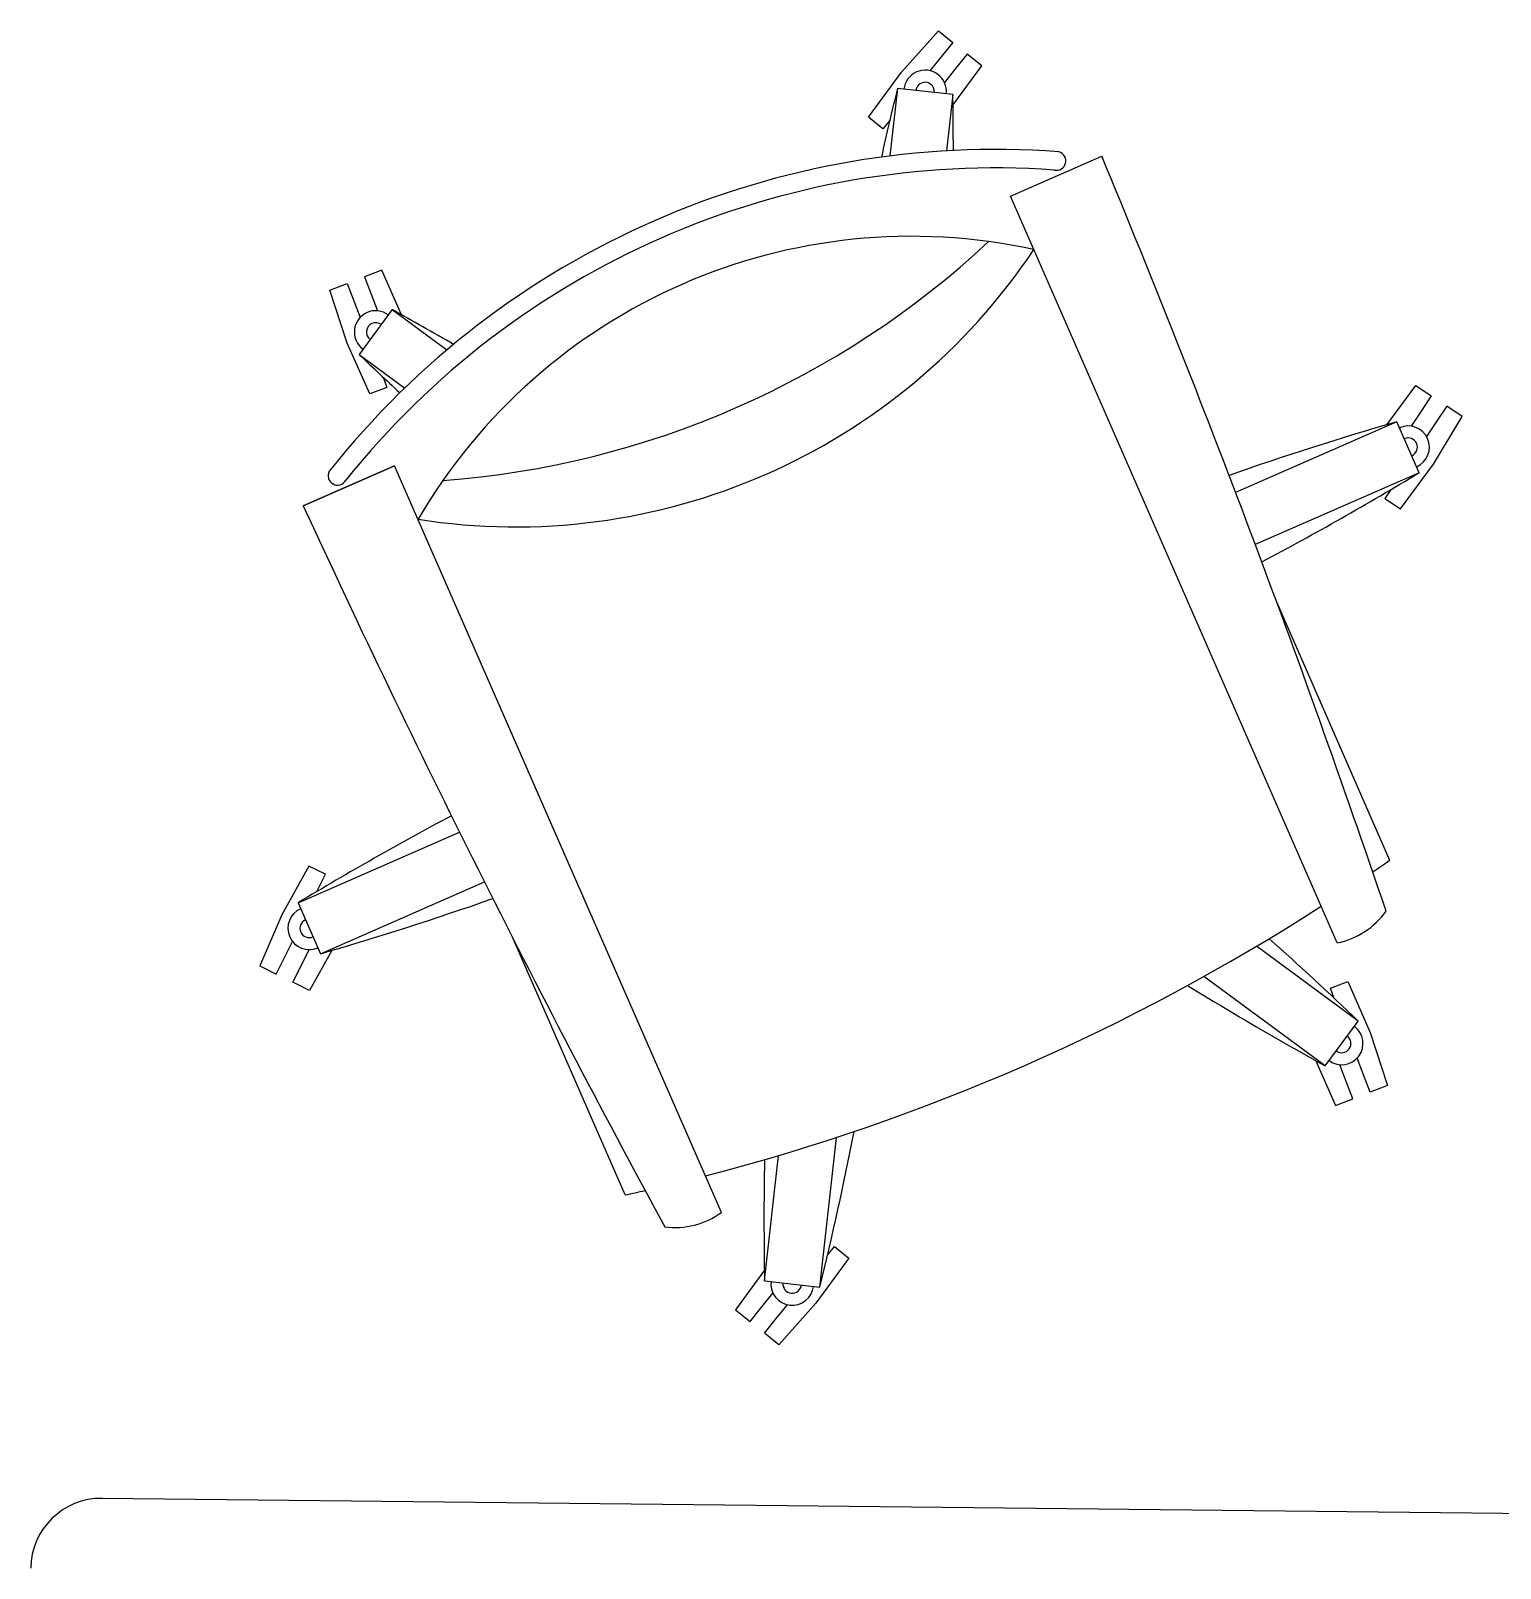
# Paper-space layout 'office1 floor1' of a CAD drawing. Header units: inches. Extents: x 0.3 to 10.8, y 1.4 to 4.2.
# Drawn here: x 1.7459 to 1.9186, y 2.2168 to 2.3974 of the extents above; entities that cross this region are included whole.
import ezdxf

# ---------------------------------------------------------------- set-up
doc = ezdxf.new("R2010")
doc.units = ezdxf.units.IN
doc.header["$MEASUREMENT"] = 0
doc.layers.get('0').update_dxf_attribs({"lineweight": 0})

psp = doc.layouts.new('office1 floor1')

# ---------------------------------------------------------------- linework, layer by layer
at = {"color": 7, "linetype": 'ByBlock', "lineweight": -2}
for p, q in [((1.848196005461209, 2.392515385886464), (1.852561530670787, 2.397393266811427)), ((1.852561530670787, 2.397393266811427), (1.85425568536674, 2.396022366149827)), ((1.85425568536674, 2.396022366149827), (1.852884784705126, 2.394328211453882)), ((1.852884784705126, 2.394328211453882), (1.851561541496763, 2.392692951687717)), ((1.855949840062686, 2.394651465488213), (1.854578939401079, 2.392957310792267)), ((1.857643994758632, 2.393280564826606), (1.855949840062686, 2.394651465488213)), ((1.844336126701154, 2.387228338635761), (1.848196005461209, 2.392515385886464)), ((1.854578939401079, 2.392957310792267), (1.853255696192709, 2.391322051026119)), ((1.854260582672812, 2.388646155126645), (1.857643994758632, 2.393280564826606)), ((1.847741177118641, 2.390616660214728), (1.846856675412696, 2.382682988787507)), ((1.854238944341137, 2.389892243247647), (1.847741177118641, 2.390616660214728)), ((1.854238944341137, 2.389892243247647), (1.853502658932656, 2.383288020250331)), ((1.846030281397085, 2.385857437974161), (1.844336126701154, 2.387228338635761)), ((1.846835843231825, 2.386852948738288), (1.846030281397085, 2.385857437974161)), ((1.861012543284416, 2.377967595106786), (1.871747055045666, 2.382665987387906)), ((1.899416371704103, 2.290225592484813), (1.861012543284416, 2.377967595106786)), ((1.787126621276981, 2.369268442311217), (1.785092309129987, 2.368486711637407)), ((1.785092309129987, 2.368486711637407), (1.785874039803819, 2.366452399490413)), ((1.789448431765788, 2.364021116643458), (1.787126621276981, 2.369268442311217)), ((1.781023684836008, 2.366923250289742), (1.783057996983002, 2.367704980963574)), ((1.783065291028877, 2.360703654094908), (1.781023684836008, 2.366923250289742)), ((1.783057996983002, 2.367704980963574), (1.783839727656834, 2.365670668816588)), ((1.785874039803819, 2.366452399490413), (1.786628594698909, 2.364488807373501)), ((1.783839727656834, 2.365670668816588), (1.784594282551931, 2.363707076699683)), ((1.788358468631809, 2.364625421359039), (1.78448222152413, 2.359360398360005)), ((1.788358468631809, 2.364625421359039), (1.79478697878009, 2.359892584698381)), ((1.785714068878966, 2.35471737740782), (1.783065291028877, 2.360703654094908)), ((1.78448222152413, 2.359360398360005), (1.78983350370781, 2.355420644993177)), ((1.787748381025952, 2.355499108081645), (1.785714068878966, 2.35471737740782)), ((1.787289024331817, 2.356694500476972), (1.787748381025952, 2.355499108081645)), ((1.905243080946091, 2.351111511591229), (1.908663536543605, 2.355718648892756)), ((1.908663536543605, 2.355718648892756), (1.910475733318812, 2.354508082246225)), ((1.910475733318812, 2.354508082246225), (1.909265166672281, 2.35269588547101)), ((1.909265166672281, 2.35269588547101), (1.908096683690132, 2.350946687194157)), ((1.910738865888784, 2.346469702537447), (1.914100126869234, 2.352086948953164)), ((1.91228793009402, 2.353297515599694), (1.911077363447496, 2.351485318824479)), ((1.914100126869234, 2.352086948953164), (1.91228793009402, 2.353297515599694)), ((1.906439371709415, 2.351460928580375), (1.887470870118084, 2.343158598353998)), ((1.909060891824224, 2.345471488614262), (1.906439371709415, 2.351460928580375)), ((1.911077363447496, 2.351485318824479), (1.909908880465347, 2.349736120547625)), ((1.906836726990041, 2.341213768301889), (1.910738865888784, 2.346469702537447)), ((1.788647007337851, 2.346293897870094), (1.777912495576593, 2.341595505588972)), ((1.777912495576593, 2.341595505588972), (1.788647007337851, 2.346293897870094)), ((1.827050835757552, 2.258551895248098), (1.788647007337851, 2.346293897870094)), ((1.909060891824224, 2.345471488614262), (1.889785461152365, 2.337034818489168)), ((1.905735877372421, 2.343489209012732), (1.905024530214833, 2.342424334948427)), ((1.905024530214833, 2.342424334948427), (1.906836726990041, 2.341213768301889)), ((1.892322722135915, 2.330221106917396), (1.905578016626241, 2.299936467812779)), ((1.777299940405582, 2.29493784483706), (1.796268441996912, 2.303240175063438)), ((1.778570134532153, 2.299252745427628), (1.775387042764958, 2.293532652816902)), ((1.780524775475902, 2.2982889469327), (1.778570134532153, 2.299252745427628)), ((1.77956097698098, 2.296334305988951), (1.780524775475902, 2.2982889469327)), ((1.779530551712758, 2.296272601726806), (1.77956097698098, 2.296334305988951)), ((1.779921460520413, 2.288948404870947), (1.799196891192278, 2.297385074996054)), ((1.777299940405582, 2.29493784483706), (1.779921460520413, 2.288948404870947)), ((1.775387042764958, 2.293532652816902), (1.772787343562603, 2.287524899765141)), ((1.815736417134584, 2.260613666090395), (1.802481122644245, 2.290898305195004)), ((1.77570578300128, 2.288515742213969), (1.776636076383107, 2.290402432786113)), ((1.777660423945022, 2.287551943719032), (1.778590717326848, 2.289438634291192)), ((1.781272100849466, 2.289343206953114), (1.778651266393843, 2.284633504280363)), ((1.901878610705684, 2.281048935091309), (1.889944415493531, 2.289835200542031)), ((1.772787343562603, 2.287524899765141), (1.774741984506345, 2.28656110127022)), ((1.774741984506345, 2.28656110127022), (1.77570578300128, 2.288515742213969)), ((1.776696625450094, 2.285597302775291), (1.777660423945022, 2.287551943719032)), ((1.778651266393843, 2.284633504280363), (1.776696625450094, 2.285597302775291)), ((1.898002363598003, 2.275783912092283), (1.883752706686097, 2.286274880773794)), ((1.898612451203869, 2.284910225369676), (1.900646763350839, 2.285691956043495)), ((1.900646763350839, 2.285691956043495), (1.90329554120095, 2.279705679356406)), ((1.899071807897996, 2.283714832974342), (1.898612451203869, 2.284910225369676)), ((1.898002363598003, 2.275783912092283), (1.901878610705684, 2.281048935091309)), ((1.90329554120095, 2.279705679356406), (1.905337147393797, 2.273486083161573)), ((1.896912400464024, 2.276388216807864), (1.899234210952825, 2.271140891140091)), ((1.902521104572987, 2.274738664634733), (1.901766549677882, 2.276702256751646)), ((1.900486792426001, 2.273956933960908), (1.899732237530896, 2.275920526077821)), ((1.903302835246812, 2.272704352487741), (1.902521104572987, 2.274738664634733)), ((1.901268523099818, 2.271922621813915), (1.900486792426001, 2.273956933960908)), ((1.905337147393797, 2.273486083161573), (1.903302835246812, 2.272704352487741)), ((1.899234210952825, 2.271140891140091), (1.901268523099818, 2.271922621813915)), ((1.838619655111194, 2.249792673236601), (1.840580272043733, 2.267378722458254)), ((1.832121887888675, 2.250517090203675), (1.833763919367321, 2.265245539156484)), ((1.839524988997949, 2.253556384712982), (1.84033055083272, 2.254551895477161)), ((1.84033055083272, 2.254551895477161), (1.842024705528673, 2.253180994815569)), ((1.842024705528673, 2.253180994815569), (1.838164826768611, 2.24789394756485)), ((1.832100249556963, 2.251763178324624), (1.828716837471196, 2.247128768624709)), ((1.831781892828741, 2.247452022659046), (1.833105136037111, 2.249087282425211)), ((1.832121887888675, 2.250517090203675), (1.838619655111194, 2.249792673236601)), ((1.828716837471196, 2.247128768624709), (1.830410992167134, 2.245757867963101)), ((1.830410992167134, 2.245757867963101), (1.831781892828741, 2.247452022659046)), ((1.833476047524686, 2.24608112199744), (1.834799290733042, 2.247716381763605)), ((1.838164826768611, 2.24789394756485), (1.833799301559033, 2.243016066639888)), ((1.83210514686308, 2.244386967301486), (1.833476047524686, 2.24608112199744)), ((1.833799301559033, 2.243016066639888), (1.83210514686308, 2.244386967301486)), ((2.069742945893695, 2.221560838742984), (1.754275761132847, 2.224970100667956))]:
    psp.add_line(p, q, dxfattribs=at)
for centre, radius, start, end in [((1.850990060729897, 2.390254451731187), 0.002504570283485435, 353.6385315095745, 173.6385315104103), ((2.226798919820565, 2.297446288769056), 0.3903402239298564, 166.1907544162238, 167.4066649032534), ((1.850990060729897, 2.390254451731187), 0.001089670679355775, 353.6385315095745, 173.6385315104103), ((1.463968875871188, 2.382491967987016), 0.3903402239296888, 0.1231623798983798, 1.086308603604434), ((1.859234142021225, 2.283526394831593), 0.09992613174033765, 85.70716532884927, 141.5698976911299), ((1.866426610858524, 2.382103351108558), 0.001106799353578922, 256.5656446643299, 74.94945329606445), ((0.570287058321035, 1.841806342913832), 1.409371235017622, 18.71261853694176, 22.56675201218816), ((1.859234142021301, 2.283526394831067), 0.09774679038213788, 85.93133440549796, 141.3457286136666), ((1.849373338505911, 2.306055571829933), 0.06718176726072694, 77.62971392289771, 149.6473490962839), ((1.786433135923704, 2.449856324183129), 0.105605956169648, 274.2774148426583, 312.999648177005), ((1.80283639958817, 2.412379456311334), 0.07327351698834512, 261.0207220283746, 326.25634099057), ((1.599632260767538, 2.022941490097008), 0.3903402239297176, 59.87039811563886, 61.08630860344008), ((1.786420345077973, 2.361992909859519), 0.002504570283485435, 53.6385315097245, 233.6385315097282), ((1.786420345077973, 2.361992909859519), 0.001089670679355775, 53.6385315097245, 233.6385315097282), ((2.054699001426843, 2.641048847318082), 0.3903402239295897, 226.1907544158688, 227.1539006390218), ((2.015280334508279, 1.976602108176628), 0.3903402239296841, 106.1907544158491, 109.2315405581468), ((1.907750131766827, 2.348466208597322), 0.002504570283485435, 293.638531509756, 113.638531509756), ((1.907750131766827, 2.348466208597322), 0.001089670679355775, 293.638531509756, 113.638531509756), ((1.781935508096909, 2.345122410208144), 0.001106799353577461, 152.3276097231374, 330.7114183551946), ((1.707517031218605, 2.679755144615668), 0.3903402239297036, 297.9635820050029, 301.086308603214), ((3.058231782608427, 2.930755756581427), 1.409371235017659, 204.7103110076481, 208.5644444824693), ((1.97884380101108, 1.960654188835639), 0.3903402239296387, 118.04552246125, 121.086308603214), ((1.762919206133718, 2.503579074601497), 0.2486399957988392, 304.4558540447911, 305.0125946470624), ((1.778610700463009, 2.291943124853992), 0.002504570283485435, 113.638531509756, 293.638531509756), ((1.671080497721587, 2.663807225274716), 0.3903402239296921, 286.1907544158492, 289.3134810142087), ((1.762919206133515, 2.503579074601596), 0.2486399957990328, 284.4982967817831, 302.7787662375703), ((1.778610700463009, 2.291943124853992), 0.001089670679355775, 113.638531509756, 293.638531509756), ((1.897563434777544, 2.299351981075197), 0.009312590614674912, 281.4768015316652, 324.6429597449333), ((1.631661830802849, 1.999360486133166), 0.390340223929718, 46.19075441586507, 48.28159961491536), ((2.086728571462372, 2.61746784335426), 0.3903402239297207, 238.338876305406, 241.0863086030493), ((1.899940487151832, 2.278416423591796), 0.002504570283485435, 233.6385315097282, 53.6385315097245), ((1.899940487151832, 2.278416423591796), 0.001089670679355775, 233.6385315097282, 53.6385315093438), ((1.45956191240939, 2.34296304468228), 0.390340223929724, 346.1907544162239, 348.9381867139823), ((2.222391956358618, 2.257917365464261), 0.3903402239296798, 178.9954634043364, 181.0863086036044), ((1.762919206133462, 2.50357907460158), 0.2486399957990337, 282.2644683725866, 282.8212089747873), ((1.821603329932496, 2.266104975695348), 0.009312590614673983, 262.634103274314, 305.8002614877913), ((1.835370771499931, 2.250154881720134), 0.002504570283485435, 173.6385315095746, 353.6385315095745), ((1.835370771499931, 2.250154881720134), 0.001089670679355775, 173.6385315095746, 353.6385315095745), ((1.754186043713766, 2.216668332647944), 0.008302252795088467, 89.38082715108312, 179.3808271510831)]:
    psp.add_arc(centre, radius, start, end, dxfattribs=at)

doc.saveas('drawing.dxf')
